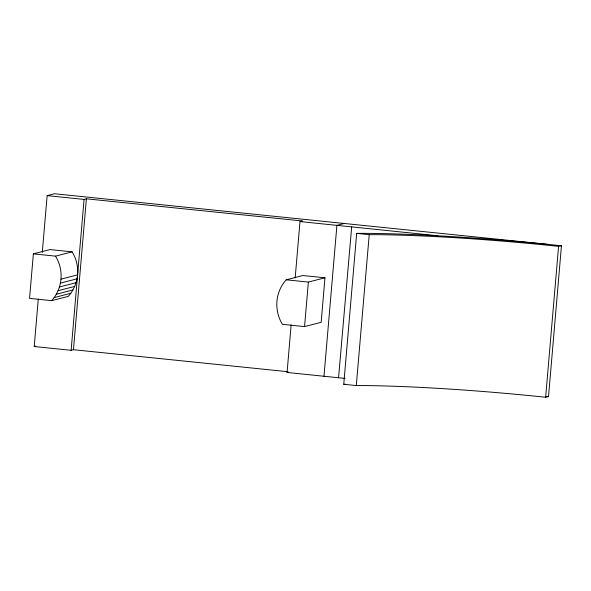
<?xml version="1.0" encoding="UTF-8"?>
<svg xmlns="http://www.w3.org/2000/svg" width="591" height="591" viewBox="0 0 591 591"><rect width="100%" height="100%" fill="white"/><g stroke="black" fill="none" stroke-linecap="round" stroke-linejoin="round"><path stroke-width="0.89" d="M33.369 253.864L29.55 298.381L51.698 300.649L68.305 296.364C73.624 290.44 76.882 282.786 77.591 274.867A36.841 35.888 75.5 0 0 72.117 251.847L49.969 249.579L33.369 253.864L55.517 256.139L72.117 251.847M287.558 371.68L73.454 349.709L71.127 350.308L34.212 346.518L38.289 298.965M42.286 252.327L47.147 195.628L54.453 193.745L561.45 245.76L548.514 396.657L545.641 397.255A189.866 14.568 4.9 0 0 363.192 385.568L356.292 385.561L343.748 384.276L356.683 233.386L358.567 233.364A201.258 15.44 4.9 0 1 547.798 244.364M71.127 350.308L84.062 199.418L86.389 198.82L302.326 220.975L299.999 221.573L295.168 277.933M73.454 349.709L86.389 198.82M345.107 378.425L287.063 372.463L291.149 324.865M304.55 326.594L308.369 282.084L324.969 277.792L321.157 322.309L304.55 326.594L282.402 324.326C278.213 317.47 276.278 309.315 276.928 301.307A36.841 35.888 75.5 0 1 286.221 279.809L302.821 275.524L324.969 277.792M323.979 376.253L336.914 225.363L344.221 223.472M299.999 221.573L351.682 226.878L338.554 377.819M356.292 385.561L369.227 234.671L376.127 234.679A189.866 14.568 4.9 0 1 558.576 246.366L561.45 245.76M545.641 397.255L558.576 246.366M51.698 300.649C57.017 294.724 60.282 287.078 60.991 279.151A36.841 35.888 75.5 0 0 55.517 256.139M60.991 279.151L77.591 274.867M60.437 283.111L77.044 278.819M59.462 286.975L76.069 282.69M58.088 290.706L74.688 286.421M56.315 294.259L72.922 289.967M54.18 297.583L70.787 293.299M34.212 346.518L35.763 346.119M287.063 372.463L288.615 372.064M343.748 384.276L345.632 384.253M47.147 195.628L84.062 199.418M356.683 233.386L369.227 234.671M286.221 279.809L308.369 282.084M546.69 396.465L548.514 396.657M351.682 226.878L437.724 235.772"/></g></svg>
